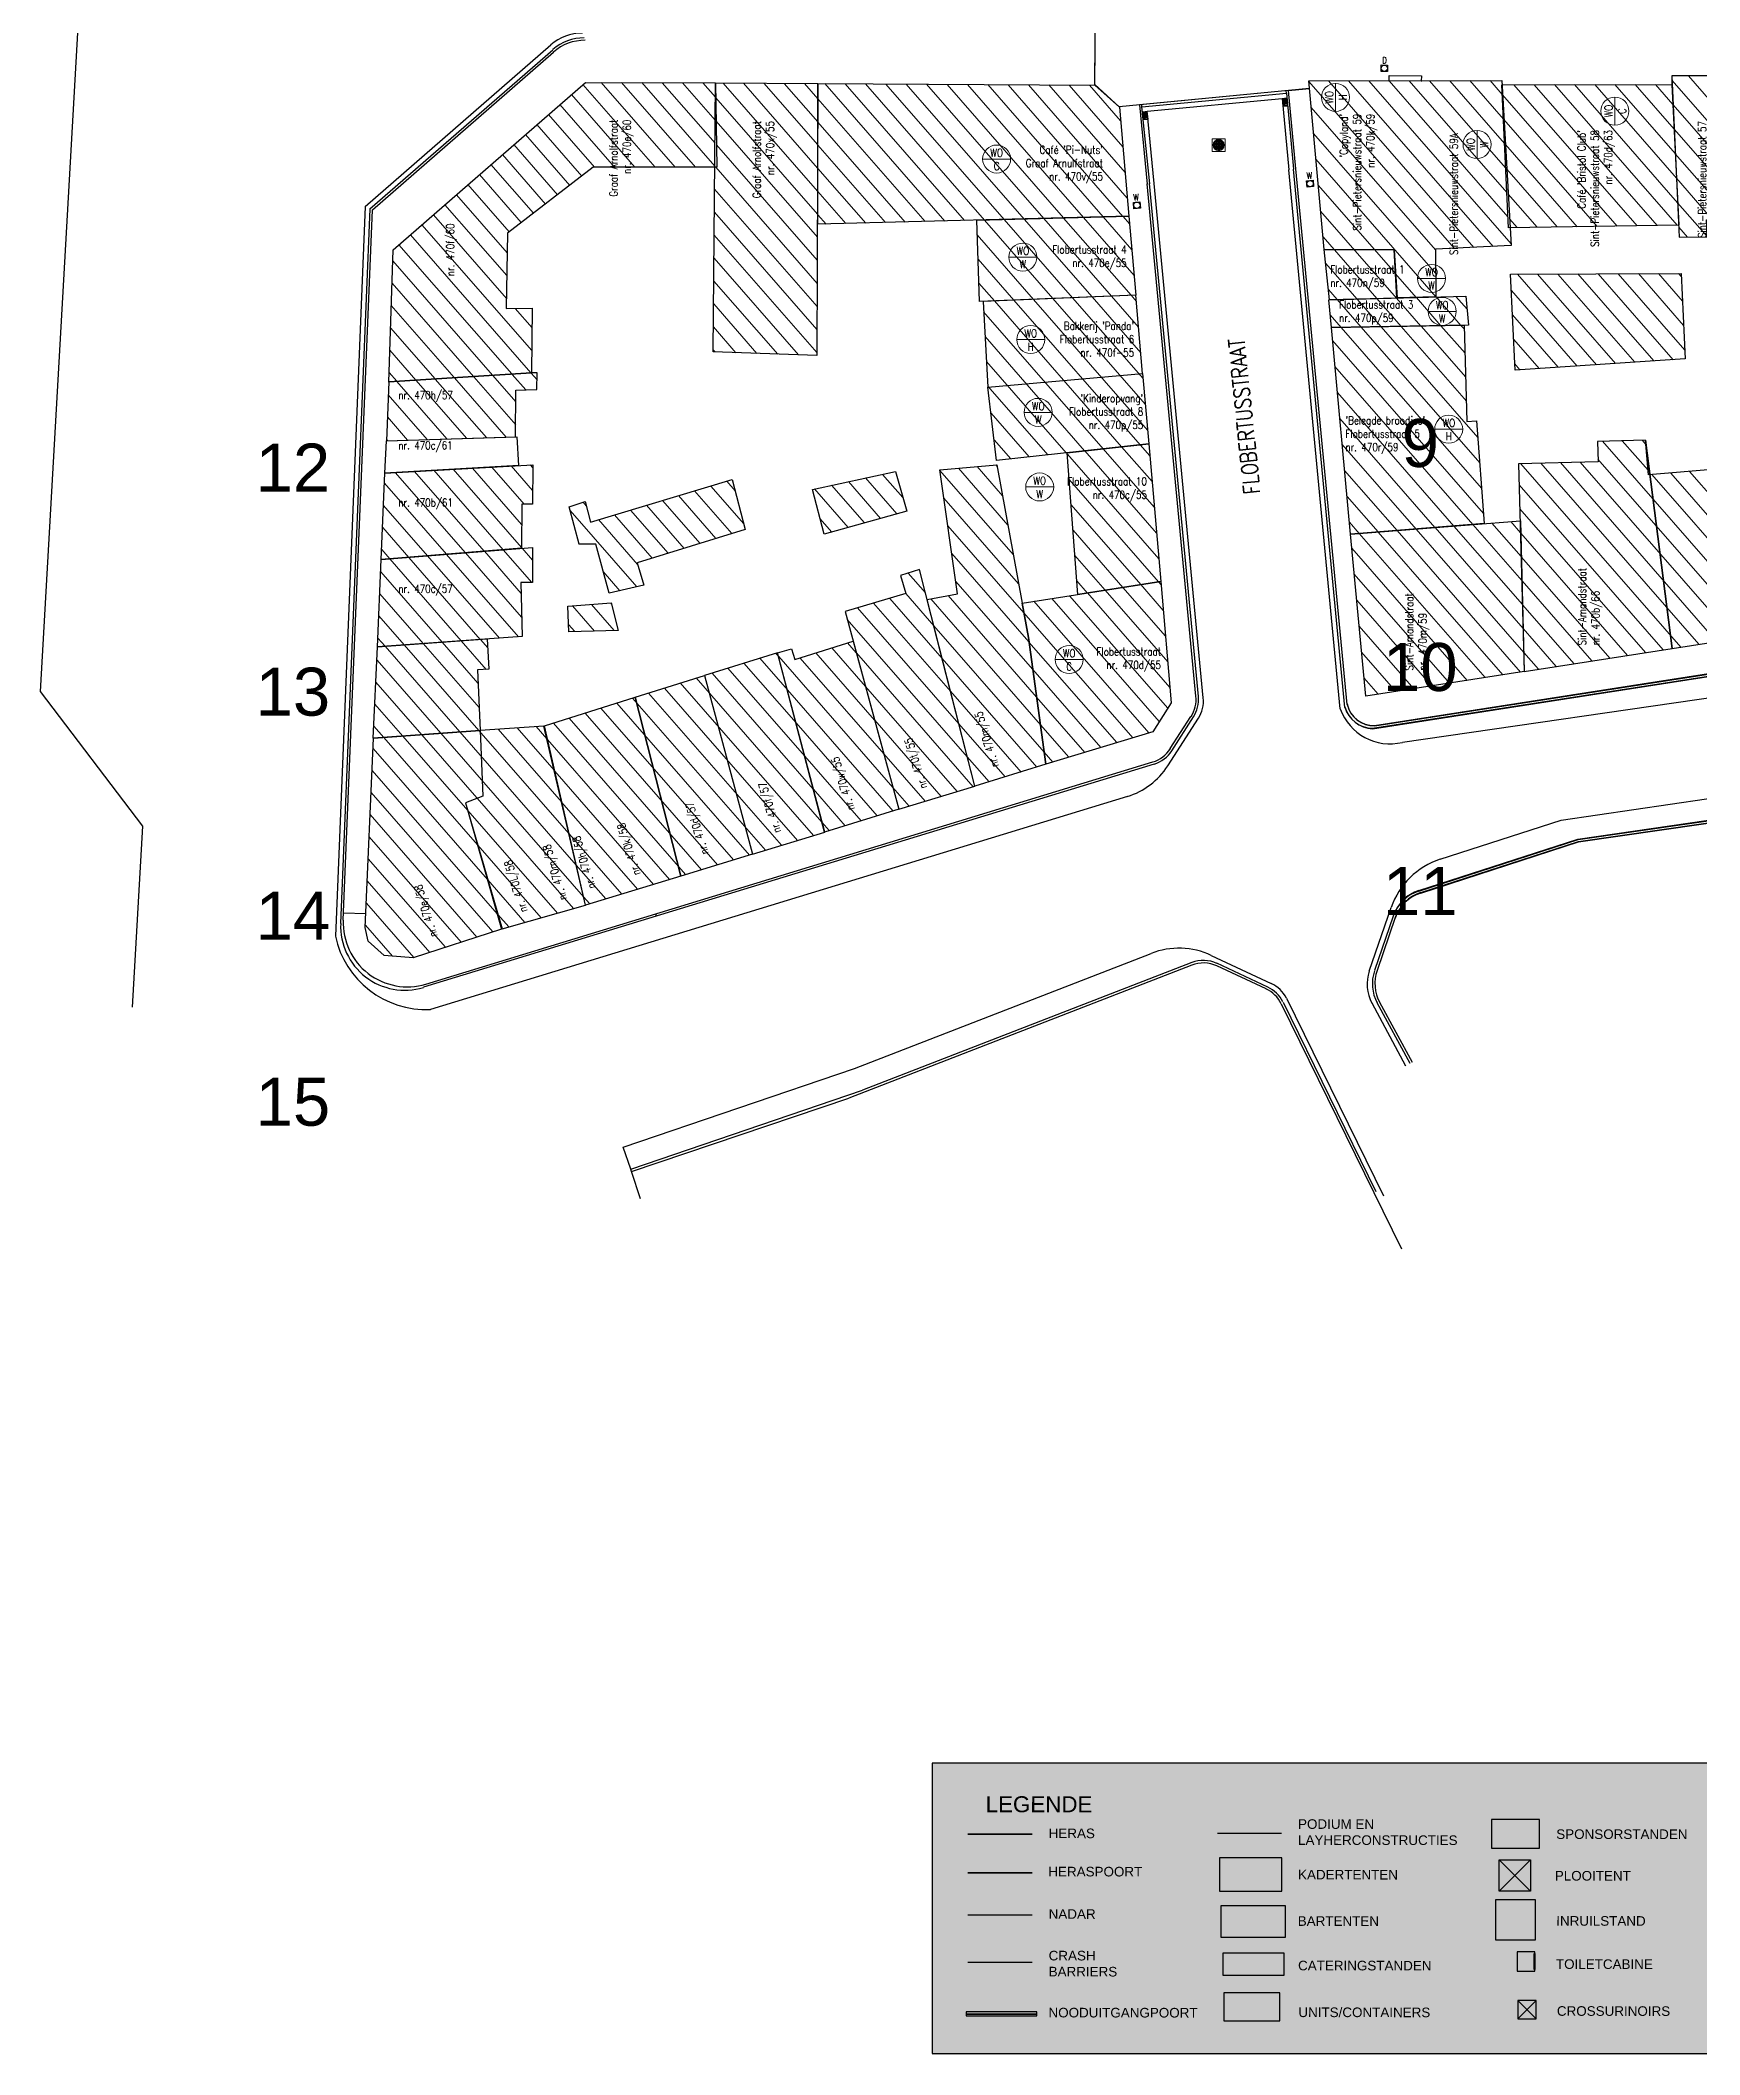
# Model space of a CAD drawing. Header units: metres. Extents: x -30504 to 105656, y -14907 to 193632.
# Drawn here: x 1377.5 to 1481.2, y 233.7 to 359.6 of the extents above; entities that cross this region are included whole.
import ezdxf
from ezdxf.enums import TextEntityAlignment as Align

# ---------------------------------------------------------------- set-up
doc = ezdxf.new("R2010")
doc.units = ezdxf.units.M
doc.linetypes.add('DASHED2', pattern=[9.525, 6.35, -3.175])
doc.linetypes.add('HIDDEN', pattern=[9.525, 6.35, -3.175])
for name, color, linetype in [('0-dekseldrivers', 7, 'Continuous'), ('0-dekselwater', 7, 'Continuous'), ('0-voetpad+goten best', 7, 'HIDDEN'), ('2-riolering-straatkolk', 7, 'Continuous'), ('Bureau-units', 30, 'Continuous'), ('Catering', 82, 'Continuous'), ('Crash Barriers', 44, 'Continuous'), ('Kadertenten', 12, 'Continuous'), ('Nooduitgangen', 1, 'Continuous'), ('Podium en layher', 234, 'Continuous'), ('Sanitair', 132, 'Continuous'), ('Sponsorstands', 180, 'Continuous'), ('Zwart', 250, 'Continuous')]:
    doc.layers.add(name, color=color, linetype=linetype)
for name, color, linetype, lineweight in [('0-WEG-TRAPPEN', 7, 'Continuous', 18), ('Heras', 204, 'Continuous', 35), ('Lichtgrijs', 254, 'Continuous', 9), ('Nadar', 200, 'Continuous', 30)]:
    doc.layers.add(name, color=color, linetype=linetype, lineweight=lineweight)
doc.styles.add('AQUAFIN', font='simplex.shx', dxfattribs={"width": 0.8})
doc.styles.add('DIM', font='arial.ttf')
pattern_1 = [(131.11, (1513.5605, 374.4506), (-0.71766, -0.626275), [])]

# ---------------------------------------------------------------- blocks, each defined once
blk = doc.blocks.new('dekselwater')
at = {"layer": '0-dekselwater', "linetype": 'ByBlock'}
blk.add_lwpolyline([(-0.04, 0.04), (0.04, 0.04), (0.04, -0.04), (-0.04, -0.04)], close=True, dxfattribs=at)
blk.add_circle((0, 0), 0.04, dxfattribs=at)
at = {"layer": '0-dekselwater', "style": 'AQUAFIN', "width": 0.8}
blk.add_text('W', height=0.08, dxfattribs=at).set_placement((0, 0.1), align=Align.MIDDLE)
blk = doc.blocks.new('dekseldrivers')
at = {"layer": '0-dekselwater', "linetype": 'ByBlock'}
blk.add_lwpolyline([(-0.04, 0.04), (0.04, 0.04), (0.04, -0.04), (-0.04, -0.04)], close=True, dxfattribs=at)
blk.add_circle((0, 0), 0.04, dxfattribs=at)
at = {"layer": '0-dekselwater', "style": 'AQUAFIN', "width": 0.8}
blk.add_text('D', height=0.08, dxfattribs=at).set_placement((0, 0.1), align=Align.MIDDLE)

msp = doc.modelspace()

# ---------------------------------------------------------------- hatches: boundary and pattern name
at = {"layer": '2-riolering-straatkolk', "ltscale": 2}
h = msp.add_hatch(dxfattribs=at)
h.set_pattern_fill('LINE', color=256, scale=0.02, angle=5.5787, style=0)
h.set_pattern_definition([(5.57871, (1387.74835, 293.127996), (-0.006173033, 0.06319924), [])])
h.paths.add_polyline_path([(1446.35, 355.11), (1446.4, 354.61), (1446.7, 354.64), (1446.65, 355.14)])
h = msp.add_hatch(dxfattribs=at)
h.set_pattern_fill('LINE', color=256, scale=0.02, angle=5.5787, style=0)
h.set_pattern_definition([(5.57871, (1396.462713, 293.960105), (-0.006173033, 0.06319924), [])])
h.paths.add_polyline_path([(1455.07, 355.94), (1455.12, 355.44), (1455.42, 355.47), (1455.37, 355.97)])
at = {"layer": 'Kadertenten', "true_color": 0x00c500}
msp.add_hatch(color=92, dxfattribs=at).paths.add_polyline_path([(1455.21, 240.06), (1451.36, 240.06), (1451.36, 238.68), (1455.21, 238.68)])
at = {"layer": 'Lichtgrijs'}
h = msp.add_hatch(dxfattribs=at)
h.set_pattern_fill('ANSI31', color=256, scale=0.3, angle=86.11, style=0)
h.set_pattern_definition(pattern_1)
h.paths.add_polyline_path([(1419.68, 356.9), (1419.76, 351.64), (1412.04, 351.63), (1406.68, 347.51), (1406.61, 342.8), (1408.23, 342.83), (1408.18, 338.77), (1399.26, 338.21), (1399.54, 346.48), (1411.55, 356.94)])
h.paths.add_polyline_path([(1419.68, 356.9), (1426.08, 356.86), (1426.01, 339.87), (1419.54, 340.1)])
h.paths.add_polyline_path([(1426.08, 356.86), (1443.38, 356.76), (1444.91, 355.39), (1445.5, 348.57), (1426.08, 348.07)])
h.paths.add_polyline_path([(1436, 348.32), (1445.5, 348.57), (1445.93, 343.65), (1436.16, 343.24)])
h.paths.add_polyline_path([(1445.93, 343.65), (1436.39, 343.25), (1436.7, 337.89), (1446.36, 338.74)])
h.paths.add_polyline_path([(1436.7, 337.89), (1446.36, 338.74), (1446.74, 334.36), (1437.24, 333.32)])
h.paths.add_polyline_path([(1440.32, 314.33), (1435.87, 312.96), (1432.9, 324.62), (1434.79, 324.98), (1433.69, 332.72), (1437.26, 333.04), (1438.83, 324.4), (1439.22, 322.26)])
h.paths.add_polyline_path([(1441.65, 333.8), (1446.74, 334.36), (1447.49, 325.75), (1442.31, 324.95)])
h.paths.add_polyline_path([(1438.83, 324.4), (1447.49, 325.75), (1448.15, 318.18), (1446.99, 316.37), (1440.32, 314.33), (1439.22, 322.25)])
h.paths.add_polyline_path([(1435.87, 312.96), (1433.9, 320.68), (1432.42, 326.51), (1431.24, 326.13), (1431.57, 325), (1427.78, 323.87), (1431.13, 311.52)])
h.paths.add_polyline_path([(1430.92, 332.62), (1431.62, 330.15), (1426.46, 328.71), (1425.73, 331.51)])
h.paths.add_polyline_path([(1410.54, 330.42), (1411.53, 330.76), (1411.86, 329.47), (1420.72, 332.12), (1421.53, 329.01), (1414.78, 326.91), (1415.21, 325.53), (1413.03, 325.02), (1412.2, 328.09), (1411.15, 328.09)])
h.paths.add_polyline_path([(1423.56, 321.3), (1424.43, 321.55), (1424.64, 320.87), (1428.27, 322.03), (1431.13, 311.52), (1426.49, 310.1)])
h.paths.add_polyline_path([(1423.56, 321.3), (1418.99, 319.89), (1421.99, 308.72), (1426.5, 310.1)])
h.paths.add_polyline_path([(1414.65, 318.52), (1418.99, 319.89), (1421.99, 308.72), (1417.52, 307.35)])
h.paths.add_polyline_path([(1410.46, 324.21), (1413.15, 324.42), (1413.59, 322.7), (1410.51, 322.61)])
h.paths.add_polyline_path([(1408.99, 316.73), (1414.65, 318.52), (1417.52, 307.35), (1411.55, 305.53)])
h.paths.add_polyline_path([(1408.95, 316.72), (1404.98, 316.44), (1405.15, 312.34), (1404.06, 311.93), (1406.34, 304.05), (1411.55, 305.53)])
h.paths.add_polyline_path([(1404.98, 316.44), (1405.15, 312.34), (1404.06, 311.93), (1406.31, 304.04), (1400.78, 302.24), (1398.98, 302.38), (1397.98, 303.28), (1397.8, 304.14), (1398.31, 315.97)])
h.paths.add_polyline_path([(1398.3, 315.97), (1398.57, 321.67), (1405.42, 322.17), (1405.52, 320.27), (1404.8, 320.24), (1404.98, 316.44)])
h.paths.add_polyline_path([(1398.8, 327.12), (1408.25, 327.88), (1408.25, 325.69), (1407.52, 325.7), (1407.59, 322.32), (1398.57, 321.67)])
h.paths.add_polyline_path([(1399.03, 332.53), (1408.27, 333.05), (1408.24, 330.58), (1407.58, 330.58), (1407.55, 327.83), (1398.8, 327.12)])
h.paths.add_polyline_path([(1399.26, 338.23), (1399.12, 334.54), (1407.19, 334.8), (1407.21, 337.7), (1408.52, 337.74), (1408.54, 338.79), (1408.19, 338.8)])
h = msp.add_hatch(dxfattribs=at)
h.set_pattern_fill('ANSI31', color=256, scale=0.3, angle=86.11, style=0)
h.set_pattern_definition(pattern_1)
h.paths.add_polyline_path([(1456.74, 357.03), (1468.79, 357.05), (1469.38, 346.74), (1464.65, 346.52), (1464.68, 343.53), (1462.24, 343.47), (1462.07, 346.47), (1457.7, 346.49)])
h.paths.add_polyline_path([(1468.8, 356.79), (1479.42, 356.81), (1479.85, 348.01), (1469.21, 347.86)])
h.paths.add_polyline_path([(1479.41, 357.34), (1479.88, 347.27), (1481.62, 347.28), (1481.59, 348.35), (1485.78, 348.46), (1485.46, 357.33)])
h.paths.add_polyline_path([(1485.46, 357.33), (1489.77, 357.32), (1490.23, 348.59), (1485.78, 348.43)])
h.paths.add_polyline_path([(1489.77, 357.32), (1493.71, 357.31), (1494.43, 345.12), (1490.4, 345.27)])
h.paths.add_polyline_path([(1493.71, 357.31), (1500.06, 357.34), (1500.05, 356.87), (1502.95, 356.87), (1503.12, 345.15), (1494.43, 345.12)])
h.paths.add_polyline_path([(1502.95, 356.87), (1510.65, 356.87), (1510.91, 347.44), (1503.09, 347.42)])
h.paths.add_polyline_path([(1510.65, 356.86), (1510.65, 357.23), (1522.62, 357.23), (1522.64, 340.96), (1512.82, 340.45), (1512.93, 347.44), (1510.91, 347.44)])
h.paths.add_polyline_path([(1512.82, 340.45), (1522.64, 340.96), (1522.67, 328.3), (1511.45, 326.55), (1511.17, 338.09), (1512.78, 338.07)])
h.paths.add_polyline_path([(1511.17, 338.09), (1510.31, 338.12), (1510.21, 334.81), (1506.68, 334.63), (1506.68, 337.56), (1503.23, 337.28), (1503.38, 325.29), (1511.45, 326.55)])
h.paths.add_polyline_path([(1503.23, 337.28), (1503.38, 325.29), (1494.92, 323.98), (1494.75, 337.21), (1502.3, 337.19)])
h.paths.add_polyline_path([(1485.81, 334.75), (1487.63, 322.84), (1494.92, 323.98), (1494.75, 337.21), (1491.42, 337.02), (1491.6, 335.54)])
h.paths.add_polyline_path([(1477.77, 334.59), (1479.44, 321.57), (1487.63, 322.84), (1485.65, 335.73), (1482.03, 335.2), (1482.18, 332.78), (1477.96, 332.41)])
h.paths.add_polyline_path([(1469.84, 333.11), (1470.2, 320.13), (1479.44, 321.57), (1477.77, 334.59), (1474.77, 334.51), (1474.81, 333.24)])
h.paths.add_polyline_path([(1469.35, 344.95), (1480, 345), (1480.26, 339.66), (1469.63, 338.96)])
h.paths.add_polyline_path([(1458.15, 341.62), (1466.45, 341.76), (1466.62, 335.76), (1467.22, 335.79), (1467.7, 329.37), (1459.35, 328.71)])
h.paths.add_polyline_path([(1457.99, 343.35), (1466.56, 343.58), (1466.71, 341.76), (1458.15, 341.62)])
h.paths.add_polyline_path([(1457.7, 346.49), (1462.07, 346.47), (1462.26, 343.46), (1458.04, 343.35)])
h.paths.add_polyline_path([(1459.35, 328.71), (1469.97, 329.54), (1470.2, 320.13), (1460.3, 318.59)])
h = msp.add_hatch(dxfattribs=at)
h.set_pattern_fill('ANGLE', color=256, scale=0.01, style=0)
h.set_pattern_definition([(0.008657, (1229.365294, 351.995256), (-1.0553e-05, 0.06985), [0.0508, -0.01905]), (90.008657, (1229.365294, 351.995256), (-0.06985, -1.0553e-05), [0.0508, -0.01905])])
h.paths.add_polyline_path([(1450.76, 353.02, 1), (1451.46, 353.02, 1)])
at = {"layer": 'Podium en layher', "true_color": 0xffffff}
msp.add_hatch(color=7, dxfattribs=at).paths.add_polyline_path([(1499.98, 251.91), (1433.21, 251.91), (1433.21, 233.71), (1499.98, 233.71)])
at = {"layer": 'Zwart', "true_color": 0xffc500}
msp.add_hatch(color=40, dxfattribs=at).paths.add_polyline_path([(1455.26, 243.03), (1451.26, 243.03), (1451.26, 241.03), (1455.26, 241.03)])

# ---------------------------------------------------------------- linework, layer by layer
at = {"layer": '0-voetpad+goten best', "linetype": 'Continuous', "ltscale": 0.05}
for p, q in [((1458.7, 317.8), (1455.5, 351.48)), ((1459, 317.89), (1455.79, 351.52)), ((1459.13, 318.07), (1455.94, 351.53)), ((1459.13, 318.07), (1455.94, 351.53)), ((1449.69, 318.59), (1446.64, 350.59)), ((1449.85, 318.56), (1446.79, 350.61)), ((1450.15, 318.48), (1447.09, 350.63))]:
    msp.add_line(p, q, dxfattribs=at)
at = {"layer": '0-WEG-TRAPPEN'}
msp.add_lwpolyline([(1461.76, 356.99), (1461.76, 357.36), (1463.78, 357.33), (1463.78, 357)], dxfattribs=at)
at = {"layer": 'Bureau-units'}
msp.add_lwpolyline([(1454.94, 237.57), (1451.44, 237.57), (1451.44, 235.82), (1454.94, 235.82)], close=True, dxfattribs=at)
at = {"layer": 'Catering', "color": 250}
msp.add_lwpolyline([(1455.21, 240.06), (1451.36, 240.06), (1451.36, 238.68), (1455.21, 238.68)], close=True, dxfattribs=at)
at = {"layer": 'Crash Barriers'}
msp.add_line((1435.45, 239.48), (1439.45, 239.48), dxfattribs=at)
at = {"layer": 'Heras'}
msp.add_line((1435.45, 247.48), (1439.45, 247.48), dxfattribs=at)
at = {"layer": 'Heras', "linetype": 'DASHED2', "ltscale": 15}
for p, q in [((1439.45, 245.07), (1435.45, 245.07)), ((1439.75, 236.25), (1435.34, 236.25))]:
    msp.add_line(p, q, dxfattribs=at)
at = {"layer": 'Kadertenten'}
for p, q in [((1468.64, 245.88), (1470.59, 245.88)), ((1470.59, 245.88), (1468.64, 243.93)), ((1468.64, 243.93), (1468.64, 245.88)), ((1468.64, 245.88), (1470.59, 243.93)), ((1470.59, 245.88), (1470.59, 243.93)), ((1470.59, 243.93), (1468.64, 243.93))]:
    msp.add_line(p, q, dxfattribs=at)
msp.add_lwpolyline([(1455.05, 246.01), (1451.16, 246.01), (1451.16, 243.93), (1455.05, 243.93)], close=True, dxfattribs=at)
at = {"layer": 'Kadertenten', "color": 250}
msp.add_lwpolyline([(1455.26, 241.03), (1451.26, 241.03), (1451.26, 243.03), (1455.26, 243.03)], close=True, dxfattribs=at)
at = {"layer": 'Lichtgrijs'}
for p, q in [((1458.41, 356.88), (1458.41, 355.13)), ((1475.86, 356.01), (1475.86, 354.26)), ((1467.25, 353.93), (1467.25, 352.18)), ((1438.12, 352.15), (1436.37, 352.15)), ((1439.75, 346.02), (1438, 346.02)), ((1465.29, 344.69), (1463.54, 344.69)), ((1465.95, 342.63), (1464.2, 342.63)), ((1440.25, 340.87), (1438.49, 340.87)), ((1440.71, 336.32), (1438.96, 336.32)), ((1466.36, 335.27), (1464.61, 335.27)), ((1440.8, 331.66), (1439.05, 331.66)), ((1442.65, 320.88), (1440.9, 320.88))]:
    msp.add_line(p, q, dxfattribs=at)
for points in [[(1446.35, 355.11), (1446.4, 354.61), (1446.7, 354.64), (1446.65, 355.14)], [(1455.07, 355.94), (1455.12, 355.44), (1455.42, 355.47), (1455.37, 355.97)]]:
    msp.add_lwpolyline(points, close=True, dxfattribs=at)
msp.add_lwpolyline([(1450.71, 352.62), (1450.71, 353.42), (1451.51, 353.42), (1451.51, 352.62), (1450.71, 352.62)], dxfattribs=at)
for centre, radius in [((1458.41, 356), 0.875), ((1475.86, 355.14), 0.875), ((1467.25, 353.06), 0.875), ((1437.24, 352.15), 0.875), ((1451.11, 353.02), 0.35), ((1438.88, 346.02), 0.875), ((1464.41, 344.69), 0.875), ((1465.07, 342.63), 0.875), ((1439.37, 340.87), 0.875), ((1439.83, 336.32), 0.875), ((1465.48, 335.27), 0.875), ((1439.93, 331.66), 0.875), ((1441.77, 320.88), 0.875)]:
    msp.add_circle(centre, radius, dxfattribs=at)
at = {"layer": 'Nadar'}
msp.add_line((1435.45, 242.45), (1439.45, 242.45), dxfattribs=at)
at = {"layer": 'Nooduitgangen'}
msp.add_lwpolyline([(1435.34, 236.13), (1439.75, 236.13), (1439.75, 236.38), (1435.34, 236.38)], close=True, dxfattribs=at)
at = {"layer": 'Podium en layher'}
msp.add_line((1451.03, 247.56), (1455.03, 247.56), dxfattribs=at)
at = {"layer": 'Sanitair'}
for p, q in [((1469.8, 237.09), (1470.95, 235.94)), ((1470.95, 237.09), (1469.8, 235.94))]:
    msp.add_line(p, q, dxfattribs=at)
for points in [[(1469.76, 238.92), (1470.87, 238.92), (1470.87, 240.14), (1469.76, 240.14)], [(1470.87, 239.03), (1470.82, 239.03), (1470.82, 240.03), (1470.87, 240.03)], [(1470.95, 237.09), (1469.8, 237.09), (1469.8, 235.94), (1470.95, 235.94)]]:
    msp.add_lwpolyline(points, close=True, dxfattribs=at)
at = {"layer": 'Sponsorstands'}
msp.add_lwpolyline([(1471.15, 248.4), (1468.15, 248.4), (1468.15, 246.61), (1471.15, 246.61)], close=True, dxfattribs=at)
at = {"layer": 'Zwart'}
for p, q in [((1377.5, 318.88), (1381.14, 382.74)), ((1443.37, 356.8), (1443.47, 368.59)), ((1397.8, 349.18), (1409.39, 359.28)), ((1398.09, 349.04), (1409.51, 358.98)), ((1398.24, 348.97), (1409.56, 358.83)), ((1444.89, 355.42), (1443.37, 356.8)), ((1456.76, 356.55), (1444.89, 355.42)), ((1455.34, 356.27), (1455.33, 356.42)), ((1500.05, 357.34), (1479.41, 357.34)), ((1479.41, 357.34), (1479.41, 356.83)), ((1446.32, 355.41), (1446.31, 355.56)), ((1397.8, 349.18), (1395.93, 303.6)), ((1398.09, 349.04), (1396.26, 304.39)), ((1396.42, 304.59), (1398.24, 348.97)), ((1460.72, 316.58), (1523.12, 326.28)), ((1460.72, 316.55), (1523.13, 326.25)), ((1460.85, 316.76), (1523.1, 326.42)), ((1460.86, 316.73), (1523.1, 326.39)), ((1462.6, 315.71), (1523.13, 324.53)), ((1472.51, 310.85), (1539.77, 320.69)), ((1383.91, 310.47), (1377.5, 318.88)), ((1447.93, 314.23), (1449.85, 317.21)), ((1448.09, 315.31), (1449.38, 317.32)), ((1448.19, 315.18), (1449.54, 317.29)), ((1473.55, 309.66), (1511.71, 315.16)), ((1473.56, 309.63), (1511.72, 315.13)), ((1473.58, 309.51), (1511.73, 315.01)), ((1473.59, 309.48), (1511.73, 314.98)), ((1447.09, 314.35), (1401.43, 300.4)), ((1401.59, 300.6), (1446.99, 314.48)), ((1445.41, 312.32), (1401.87, 299.02)), ((1383.26, 299.16), (1383.91, 310.47)), ((1463.61, 306.41), (1473.56, 309.63)), ((1463.62, 306.44), (1473.55, 309.66)), ((1464.95, 308.4), (1472.51, 310.85)), ((1463.73, 306.29), (1473.59, 309.48)), ((1463.74, 306.32), (1473.58, 309.51)), ((1397.84, 304.99), (1396.44, 305.04)), ((1415.92, 304.98), (1415.96, 304.84)), ((1460.52, 301.41), (1461.88, 305.39)), ((1462.01, 304.84), (1460.85, 301.44)), ((1462.14, 304.76), (1461.01, 301.45)), ((1428.36, 295.33), (1446.89, 302.52)), ((1450.65, 302.39), (1454.4, 300.64)), ((1449.43, 301.79), (1428.01, 293.48)), ((1449.43, 301.95), (1428.86, 293.97)), ((1454.18, 300.41), (1451, 301.9)), ((1454.07, 300.3), (1451, 301.73)), ((1455.35, 299.71), (1461.4, 287.38)), ((1455.02, 299.37), (1462.53, 284.06)), ((1455.13, 299.48), (1460.93, 287.65)), ((1462.81, 295.48), (1460.69, 299.41)), ((1463.08, 295.63), (1461.01, 299.43)), ((1463.21, 295.7), (1461.18, 299.45)), ((1413.91, 290.41), (1428.36, 295.33)), ((1414.38, 289.03), (1428.86, 293.97)), ((1414.42, 288.89), (1428.01, 293.48)), ((1414.38, 289.03), (1413.91, 290.41)), ((1414.42, 288.89), (1414.38, 289.03)), ((1415, 287.18), (1414.42, 288.89))]:
    msp.add_line(p, q, dxfattribs=at)
at = {"layer": 'Zwart', "color": 250}
for points in [[(1443.37, 356.8), (1443.47, 368.56)], [(1426.08, 356.86), (1443.38, 356.76), (1444.91, 355.39), (1445.5, 348.57), (1426.08, 348.07), (1426.08, 356.86)], [(1455.47, 356.43), (1456.78, 356.55)], [(1430.92, 332.62), (1431.62, 330.15), (1426.46, 328.71), (1425.73, 331.51), (1430.92, 332.62)], [(1410.46, 324.21), (1413.15, 324.42), (1413.59, 322.7), (1410.51, 322.61), (1410.46, 324.21)]]:
    msp.add_lwpolyline(points, dxfattribs=at)
for points in [[(1419.68, 356.9), (1419.76, 351.64), (1412.04, 351.63), (1406.68, 347.51), (1406.61, 342.8), (1408.23, 342.83), (1408.18, 338.77), (1399.26, 338.21), (1399.54, 346.48), (1411.55, 356.94)], [(1419.68, 356.9), (1426.08, 356.86), (1426.01, 339.87), (1419.54, 340.1)], [(1456.74, 357.03), (1468.79, 357.05), (1469.38, 346.74), (1464.65, 346.52), (1464.68, 343.53), (1462.24, 343.47), (1462.07, 346.47), (1457.7, 346.49)], [(1468.8, 356.79), (1479.42, 356.81), (1479.85, 348.01), (1469.21, 347.86)], [(1479.41, 357.34), (1479.88, 347.27), (1481.62, 347.28), (1481.59, 348.35), (1485.78, 348.46), (1485.46, 357.33)], [(1436, 348.32), (1445.5, 348.57), (1445.93, 343.65), (1436.16, 343.24)], [(1457.7, 346.49), (1462.07, 346.47), (1462.26, 343.46), (1458.04, 343.35)], [(1469.35, 344.95), (1480, 345), (1480.26, 339.66), (1469.63, 338.96)], [(1445.93, 343.65), (1436.39, 343.25), (1436.7, 337.89), (1446.36, 338.74)], [(1457.99, 343.35), (1466.56, 343.58), (1466.71, 341.76), (1458.15, 341.62)], [(1458.15, 341.62), (1466.45, 341.76), (1466.62, 335.76), (1467.22, 335.79), (1467.7, 329.37), (1459.35, 328.71)], [(1399.26, 338.23), (1399.12, 334.54), (1407.19, 334.8), (1407.21, 337.7), (1408.52, 337.74), (1408.54, 338.79), (1408.19, 338.8)], [(1436.7, 337.89), (1446.36, 338.74), (1446.74, 334.36), (1437.24, 333.32)], [(1399.12, 334.55), (1407.27, 334.8), (1407.37, 333), (1399.03, 332.52)], [(1477.77, 334.59), (1479.44, 321.57), (1487.63, 322.84), (1485.65, 335.73), (1482.03, 335.2), (1482.18, 332.78), (1477.96, 332.41)], [(1441.65, 333.8), (1446.74, 334.36), (1447.49, 325.75), (1442.31, 324.95)], [(1469.84, 333.11), (1470.2, 320.13), (1479.44, 321.57), (1477.77, 334.59), (1474.77, 334.51), (1474.81, 333.24)], [(1399.03, 332.53), (1408.27, 333.05), (1408.24, 330.58), (1407.58, 330.58), (1407.55, 327.83), (1398.8, 327.12)], [(1440.32, 314.33), (1435.87, 312.96), (1432.9, 324.62), (1434.79, 324.98), (1433.69, 332.72), (1437.26, 333.04), (1438.83, 324.4), (1439.22, 322.26)], [(1410.54, 330.42), (1411.53, 330.76), (1411.86, 329.47), (1420.72, 332.12), (1421.53, 329.01), (1414.78, 326.91), (1415.21, 325.53), (1413.03, 325.02), (1412.2, 328.09), (1411.15, 328.09)], [(1459.35, 328.71), (1469.97, 329.54), (1470.2, 320.13), (1460.3, 318.59)], [(1398.8, 327.12), (1408.25, 327.88), (1408.25, 325.69), (1407.52, 325.7), (1407.59, 322.32), (1398.57, 321.67)], [(1435.87, 312.96), (1433.9, 320.68), (1432.42, 326.51), (1431.24, 326.13), (1431.57, 325), (1427.78, 323.87), (1431.13, 311.52)], [(1438.83, 324.4), (1447.49, 325.75), (1448.15, 318.18), (1446.99, 316.37), (1440.32, 314.33), (1439.22, 322.25), (1438.83, 324.4)], [(1398.3, 315.97), (1398.57, 321.67), (1405.42, 322.17), (1405.52, 320.27), (1404.8, 320.24), (1404.98, 316.44)], [(1423.56, 321.3), (1418.99, 319.89), (1421.99, 308.72), (1426.5, 310.1)], [(1423.56, 321.3), (1424.43, 321.55), (1424.64, 320.87), (1428.27, 322.03), (1431.13, 311.52), (1426.49, 310.1)], [(1414.65, 318.52), (1418.99, 319.89), (1421.99, 308.72), (1417.52, 307.35)], [(1408.99, 316.73), (1414.65, 318.52), (1417.52, 307.35), (1411.55, 305.53)], [(1404.98, 316.44), (1405.15, 312.34), (1404.06, 311.93), (1406.31, 304.04), (1400.78, 302.24), (1398.98, 302.38), (1397.98, 303.28), (1397.8, 304.14), (1398.31, 315.97)], [(1408.95, 316.72), (1404.98, 316.44), (1405.15, 312.34), (1404.06, 311.93), (1406.34, 304.05), (1411.55, 305.53)], [(1468.4, 240.88), (1470.9, 240.88), (1470.9, 243.38), (1468.4, 243.38)], [(1468.4, 240.88), (1470.9, 240.88), (1470.9, 243.38), (1468.4, 243.38)]]:
    msp.add_lwpolyline(points, close=True, dxfattribs=at)
at = {"layer": 'Zwart', "color": 250, "linetype": 'Continuous'}
for points in [[(1455.94, 351.53), (1455.47, 356.43), (1446.16, 355.54), (1446.65, 350.58)], [(1446.8, 350.59), (1446.32, 355.41), (1455.34, 356.27), (1455.79, 351.51)], [(1461.76, 357.01), (1461.76, 357.37), (1463.78, 357.34), (1463.77, 357.01)], [(1447.09, 350.62), (1446.65, 355.14), (1455.07, 355.94), (1455.5, 351.48)]]:
    msp.add_lwpolyline(points, dxfattribs=at)
at = {"layer": 'Zwart'}
msp.add_lwpolyline([(1433.21, 233.79), (1515.86, 233.79), (1515.86, 251.92), (1433.21, 251.92)], close=True, dxfattribs=at)
for centre, radius, start, end in [((1411.36, 357.02), 3, 90.0087, 131.0537), ((1411.48, 356.72), 3, 90.0025, 131.0537), ((1411.53, 356.57), 3, 90.0087, 131.0537), ((1447.7, 318.4), 2, 327.2871, 5.4434), ((1447.85, 318.37), 2, 327.2871, 5.4434), ((1448.16, 318.29), 2, 327.2871, 5.4434), ((1461.82, 318.93), 3.32, 199.8857, 283.4786), ((1460.75, 318.4), 1.82, 195.1957, 269.0767), ((1460.79, 318.46), 1.7, 192.2114, 272.061), ((1446.41, 316.39), 2, 286.9909, 327.2871), ((1446.5, 316.26), 2, 286.9909, 327.2871), ((1444.06, 316.72), 4.6, 286.9909, 327.2871), ((1466.43, 303.83), 4.8, 107.9304, 161.0741), ((1464.38, 304.03), 2.5, 107.9304, 161.0741), ((1464.39, 304.07), 2.5, 107.9304, 161.0741), ((1464.5, 303.91), 2.5, 107.9304, 161.0741), ((1464.51, 303.95), 2.5, 107.9304, 161.0741), ((1400.42, 304.43), 4, 177.655, 286.9909), ((1401.61, 304.82), 5.81, 192.107, 272.5389), ((1400.26, 304.22), 4, 177.655, 286.9909), ((1448.62, 298.04), 4.8, 64.9714, 111.1911), ((1450.15, 300.08), 2, 64.9714, 111.1911), ((1450.15, 299.92), 2, 64.9714, 111.1911), ((1462.88, 300.6), 2.5, 161.0741, 208.4616), ((1463.21, 300.62), 2.5, 161.0741, 208.4616), ((1463.37, 300.64), 2.5, 161.0741, 208.4616), ((1453.22, 298.49), 2, 26.1435, 64.9714), ((1453.33, 298.6), 2, 26.1435, 64.9714), ((1453.55, 298.83), 2, 26.1435, 64.9714)]:
    msp.add_arc(centre, radius, start, end, dxfattribs=at)
at = {"layer": 'Zwart', "ltscale": 0.05}
for centre, radius, start, end in [((1460.82, 318.46), 1.91, 197.2831, 266.9893), ((1460.86, 318.51), 1.78, 194.3115, 269.961)]:
    msp.add_arc(centre, radius, start, end, dxfattribs=at)

# ---------------------------------------------------------------- block references
at = {"layer": '0-dekseldrivers', "xscale": 4.999999999999999, "yscale": 4.999999999999999, "zscale": 4.999999999999999, "rotation": 358.807738327625}
msp.add_blockref('dekseldrivers', (1461.46, 357.82), dxfattribs=at)
at = {"layer": 'Lichtgrijs', "xscale": 5, "yscale": 5, "zscale": 5}
for p, rotation in [((1456.82, 350.61), 4.589319028806906), ((1446, 349.26), 5.325148690697883)]:
    msp.add_blockref('dekselwater', p, dxfattribs=dict(at, rotation=rotation))

# ---------------------------------------------------------------- texts
at = {"layer": 'Lichtgrijs', "char_height": 0.5, "style": 'AQUAFIN'}
for s, insert, width, attachment_point, rotation in [('WO\\PH', (1458.44, 356), 1.754, 5, 90), ('WO\\PC', (1475.89, 355.14), 1.754, 5, 90), ('Graaf Arnolfstraat\\Pnr. 470e/60', (1413.06, 354.61), 9.203, 3, 90), ('Graaf Arnolfstraat\\Pnr. 470x/55', (1422, 354.52), 9.203, 3, 90), ("'Copyland'\\PSint-Pietersnieuwstraat 59\\Pnr. 470k/59", (1458.67, 354.98), 9.203, 3, 90), ('Sint-Pietersnieuwstraat 59A', (1465.55, 353.76), 9.203, 3, 90), ("Café 'Bristol Club'\\PSint-Pietersnieuwstraat 58\\Pnr. 470d/63", (1473.53, 353.96), 9.203, 3, 90), ('Sint-Pietersnieuwstraat 57\\Pnr. 470a/64', (1481.07, 354.52), 9.203, 3, 90), ('WO\\PW', (1467.27, 353.06), 1.754, 5, 90), ('nr. 470f/60', (1402.86, 348.12), 9.203, 3, 90), ('Sint-Amandstraat\\Pnr. 470b/66', (1473.56, 321.76), 9.203, 1, 90), ('Sint-Amandstraat\\Pnr. 470m/59', (1462.77, 320.19), 9.203, 1, 90), ('nr. 470m/55', (1436.9, 314.09), 9.203, 1, 107), ('nr. 470t/55', (1432.43, 312.74), 9.203, 1, 107), ('nr. 470w/55', (1427.9, 311.39), 9.203, 1, 107), ('nr. 470f/57', (1423.3, 309.98), 9.203, 1, 107), ('nr. 470d/57', (1418.77, 308.63), 9.203, 1, 107), ('nr. 470h/58', (1411.72, 306.49), 9.203, 1, 107), ('nr. 470k/58', (1414.51, 307.33), 9.203, 1, 107), ('nr. 470m/58', (1409.92, 305.78), 9.203, 1, 107), ('nr. 470L/58', (1407.45, 305.02), 9.203, 1, 107), ('nr. 470e/58', (1401.83, 303.47), 9.203, 1, 107)]:
    msp.add_mtext(s, dxfattribs=dict(at, insert=insert, width=width, attachment_point=attachment_point, rotation=rotation))
for s, insert, width, attachment_point in [('WO\\PC', (1437.24, 352.12), 1.754, 5), ("Café 'Pi-Nuts'\\PGraaf Arnulfstraat\\Pnr. 470v/55", (1443.88, 352.98), 9.203, 3), ('WO\\PW', (1438.88, 345.99), 1.754, 5), ('Flobertusstraat 4\\Pnr. 470e/55', (1445.36, 346.74), 9.203, 3), ('Flobertusstraat 1\\Pnr. 470n/59', (1458.08, 345.5), 9.203, 1), ('WO\\PW', (1464.41, 344.66), 1.754, 5), ('Flobertusstraat 3\\Pnr. 470p/59', (1458.63, 343.3), 9.203, 1), ('WO\\PW', (1465.07, 342.6), 1.754, 5), ('WO\\PH', (1439.37, 340.84), 1.754, 5), ("Bakkerij 'Panda'\\PFlobertusstraat 6\\Pnr. 470f-55", (1445.83, 341.97), 9.203, 3), ('nr. 470h/57', (1399.86, 337.65), 9.203, 1), ("'Kinderopvang'\\PFlobertusstraat 8\\Pnr. 470p/55", (1446.4, 337.45), 9.203, 3), ('WO\\PW', (1439.84, 336.29), 1.754, 5), ("'Belegde broodjes'\\PFlobertusstraat 5\\Pnr. 470r/59", (1459.03, 336.07), 9.203, 1), ('WO\\PH', (1465.49, 335.24), 1.754, 5), ('nr. 470c/61', (1399.86, 334.51), 9.203, 1), ('WO\\PW', (1439.93, 331.63), 1.754, 5), ('nr. 470b/61', (1399.86, 330.93), 9.203, 1), ('Flobertusstraat 10\\Pnr. 470c/55', (1446.63, 332.26), 9.203, 3), ('nr. 470c/57', (1399.86, 325.55), 9.203, 1), ('WO\\PC', (1441.77, 320.85), 1.754, 5), ('Flobertusstraat\\Pnr. 470d/55', (1447.51, 321.62), 9.203, 3)]:
    msp.add_mtext(s, dxfattribs=dict(at, insert=insert, width=width, attachment_point=attachment_point))
at = {"layer": 'Zwart', "style": 'AQUAFIN', "width": 0.8}
msp.add_text('FLOBERTUSSTRAAT', height=1, rotation=95.8293, dxfattribs=at).set_placement((1453.7, 331.26))
at = {"layer": 'Zwart', "char_height": 3, "attachment_point": 1, "style": 'DIM'}
for s, insert in [('\\pxqc;9', (1430.21, 335.91)), ('\\pxqc;12', (1359.78, 334.37)), ('\\pxqc;10', (1430.21, 321.91)), ('\\pxqc;13', (1359.78, 320.37)), ('\\pxqc;11', (1430.21, 307.91)), ('\\pxqc;14', (1359.78, 306.37)), ('\\pxqc;15', (1359.78, 294.75))]:
    msp.add_mtext_dynamic_manual_height_columns(s, width=66.9929, gutter_width=655.17, heights=[0], dxfattribs=dict(at, insert=insert))
at = {"layer": 'Zwart', "attachment_point": 1, "rotation": 359.9405, "style": 'DIM'}
for s, insert, char_height in [('LEGENDE', (1436.55, 249.86), 1), ('\\pxql;PODIUM EN\\PLAYHERCONSTRUCTIES', (1456.07, 248.42), 0.6), ('HERAS', (1440.49, 247.84), 0.6), ('SPONSORSTANDEN', (1472.2, 247.79), 0.6), ('HERASPOORT', (1440.47, 245.45), 0.6), ('KADERTENTEN', (1456.07, 245.26), 0.6), ('PLOOITENT', (1472.11, 245.19), 0.6), ('NADAR', (1440.49, 242.8), 0.6), ('BARTENTEN', (1456.05, 242.36), 0.6), ('INRUILSTAND', (1472.2, 242.37), 0.6), ('\\pxql;CRASH\\PBARRIERS', (1440.49, 240.2), 0.6), ('CATERINGSTANDEN', (1456.07, 239.58), 0.6), ('TOILETCABINE', (1472.18, 239.67), 0.6), ('NOODUITGANGPOORT', (1440.48, 236.64), 0.6), ('UNITS/CONTAINERS', (1456.09, 236.66), 0.6), ('CROSSURINOIRS', (1472.24, 236.74), 0.6)]:
    msp.add_mtext_dynamic_manual_height_columns(s, width=1039.1667, gutter_width=655.17, heights=[0], dxfattribs=dict(at, insert=insert, char_height=char_height))

doc.saveas('drawing.dxf')
